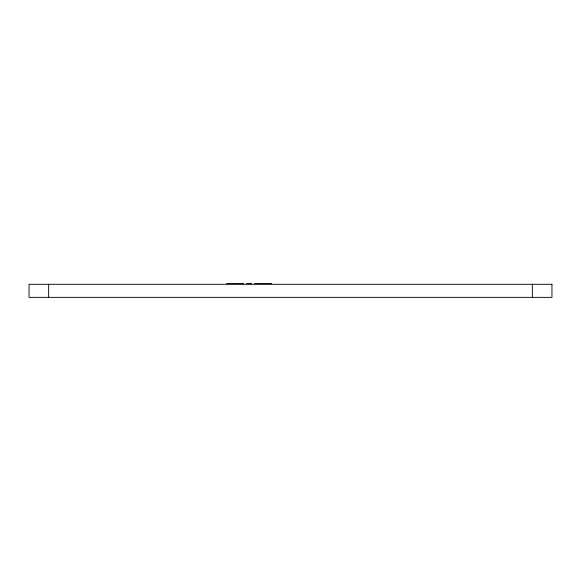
<?xml version="1.0" encoding="UTF-8"?>
<svg xmlns="http://www.w3.org/2000/svg" width="581" height="581" viewBox="0 0 581 581"><rect width="100%" height="100%" fill="white"/><g stroke="black" fill="none" stroke-linecap="round" stroke-linejoin="round"><path stroke-width="0.87" d="M226.546 283.637L243.773 283.637M246.489 283.637L251.755 283.637M254.5 283.637L271.734 283.637M532.341 284.291L532.341 297.363M48.659 284.291L48.659 297.363M551.95 284.291L29.05 284.291L29.05 297.363L551.95 297.363L551.95 284.291"/></g></svg>
